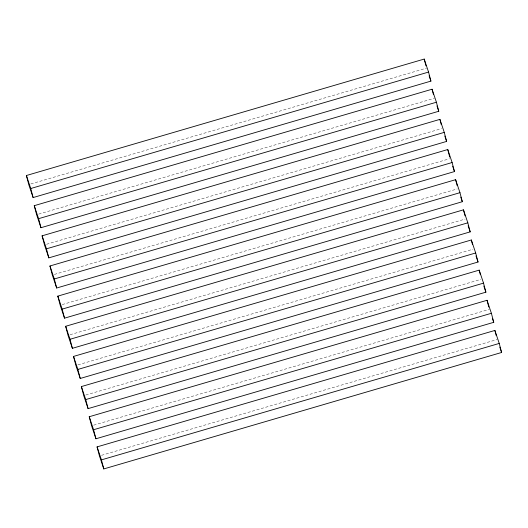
<?xml version="1.0" encoding="UTF-8"?>
<svg xmlns="http://www.w3.org/2000/svg" width="528" height="528" viewBox="0 0 528 528"><rect width="100%" height="100%" fill="white"/><g stroke="black" fill="none" stroke-linecap="round" stroke-linejoin="round"><path stroke-width="0.4" stroke-dasharray="2.64 1.98" d="M30.829 183.962L426.558 68.119M38.683 214.117L434.412 98.267M46.537 244.266L441.573 128.621M54.391 274.415L449.427 158.776M62.245 304.57L457.281 188.925M70.099 334.719L465.135 219.08M77.953 364.874L472.989 249.229M85.807 395.023L480.843 279.385M93.661 425.179L489.39 309.329M101.515 455.327L497.244 339.484"/><path stroke-width="0.79" d="M26.4 175.52L424.202 59.07L428.558 72.065L430.914 81.114L33.112 197.564L28.756 184.569L26.4 175.52L30.756 188.516L33.112 197.564M30.756 188.516L428.558 72.065M34.254 205.676L432.056 89.225L436.412 102.221L438.768 111.263L40.966 227.713L36.61 214.718L34.254 205.676L38.61 218.671L40.966 227.713M38.61 218.671L436.412 102.221M42.108 235.825L439.91 119.374L444.266 132.37L446.622 141.418L48.82 257.869L44.464 244.873L42.108 235.825L46.464 248.82L48.82 257.869M46.464 248.82L444.266 132.37M49.962 265.98L447.764 149.53L452.12 162.518L454.476 171.567L56.674 288.017L52.318 275.022L49.962 265.98L54.318 278.975L56.674 288.017M54.318 278.975L452.12 162.518M57.816 296.129L455.618 179.678L459.974 192.674L462.33 201.716L64.528 318.166L60.172 305.177L57.816 296.129L62.172 309.124L64.528 318.166M62.172 309.124L459.974 192.674M65.67 326.284L463.472 209.834L467.828 222.823L470.184 231.871L72.382 348.322L68.026 335.326L65.67 326.284L70.026 339.273L72.382 348.322M70.026 339.273L467.828 222.823M73.524 356.433L471.326 239.983L475.682 252.978L478.038 262.02L80.236 378.47L75.88 365.482L73.524 356.433L77.88 369.428L80.236 378.47M77.88 369.428L475.682 252.978M81.378 386.582L479.18 270.131L483.536 283.127L485.892 292.175L88.09 408.626L83.734 395.63L81.378 386.582L85.734 399.577L88.09 408.626M85.734 399.577L483.536 283.127M89.232 416.737L487.034 300.287L491.39 313.282L493.746 322.324L95.944 438.775L91.588 425.779L89.232 416.737L93.588 429.733L95.944 438.775M93.588 429.733L491.39 313.282M97.086 446.886L494.888 330.436L499.244 343.431L501.6 352.48L103.798 468.93L99.442 455.935L97.086 446.886L101.442 459.881L103.798 468.93M101.442 459.881L499.244 343.431M429.119 75.761L430.914 81.114M436.973 105.91L438.768 111.263M444.827 136.066L446.622 141.418M452.681 166.214L454.476 171.567M460.792 197.135L462.33 201.716M468.131 225.753L470.184 231.871M475.985 255.908L478.038 262.02M483.839 286.057L485.892 292.175M492.466 318.503L493.746 322.324M499.805 347.127L501.6 352.48M424.202 59.07L425.971 65.855M432.056 89.225L433.429 94.499M439.91 119.374L441.283 124.654M447.764 149.53L449.724 157.067M455.618 179.678L457.189 185.711M463.472 209.834L465.043 215.86M471.326 239.983L472.501 244.504M479.18 270.131L480.355 274.659M487.034 300.287L488.803 307.072M494.888 330.436L496.261 335.716"/></g></svg>
